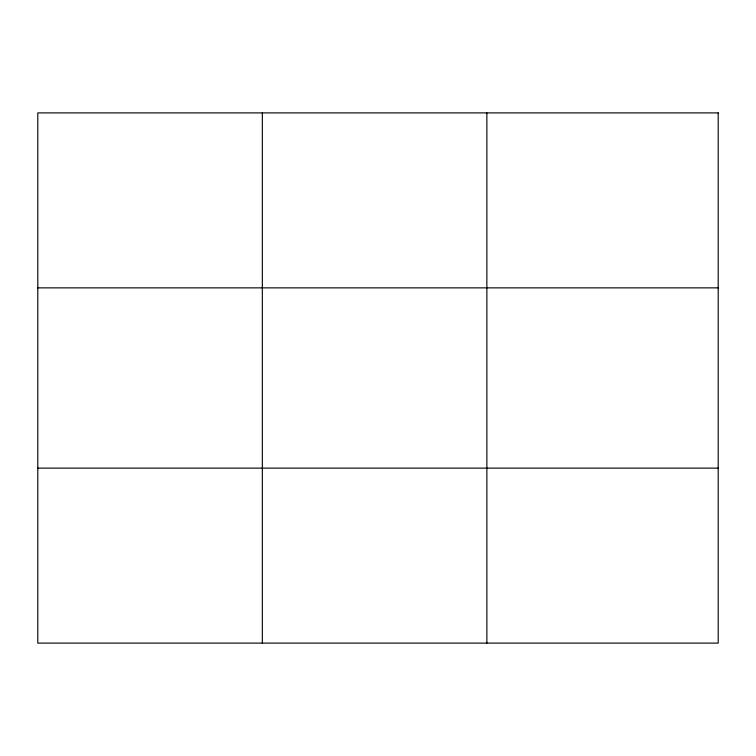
<?xml version="1.0" encoding="UTF-8"?>
<svg xmlns="http://www.w3.org/2000/svg" width="756" height="756" viewBox="0 0 756 756"><rect width="100%" height="100%" fill="white"/><g stroke="black" fill="none" stroke-linecap="round" stroke-linejoin="round"><path stroke-width="1.13" d="M262.332 112.899L262.332 643.101M486.864 112.899L486.864 643.101M37.8 287.866L718.2 287.866M37.8 468.134L718.2 468.134M718.2 112.899L718.2 643.101L37.8 643.101L37.8 112.899L718.2 112.899"/></g></svg>
